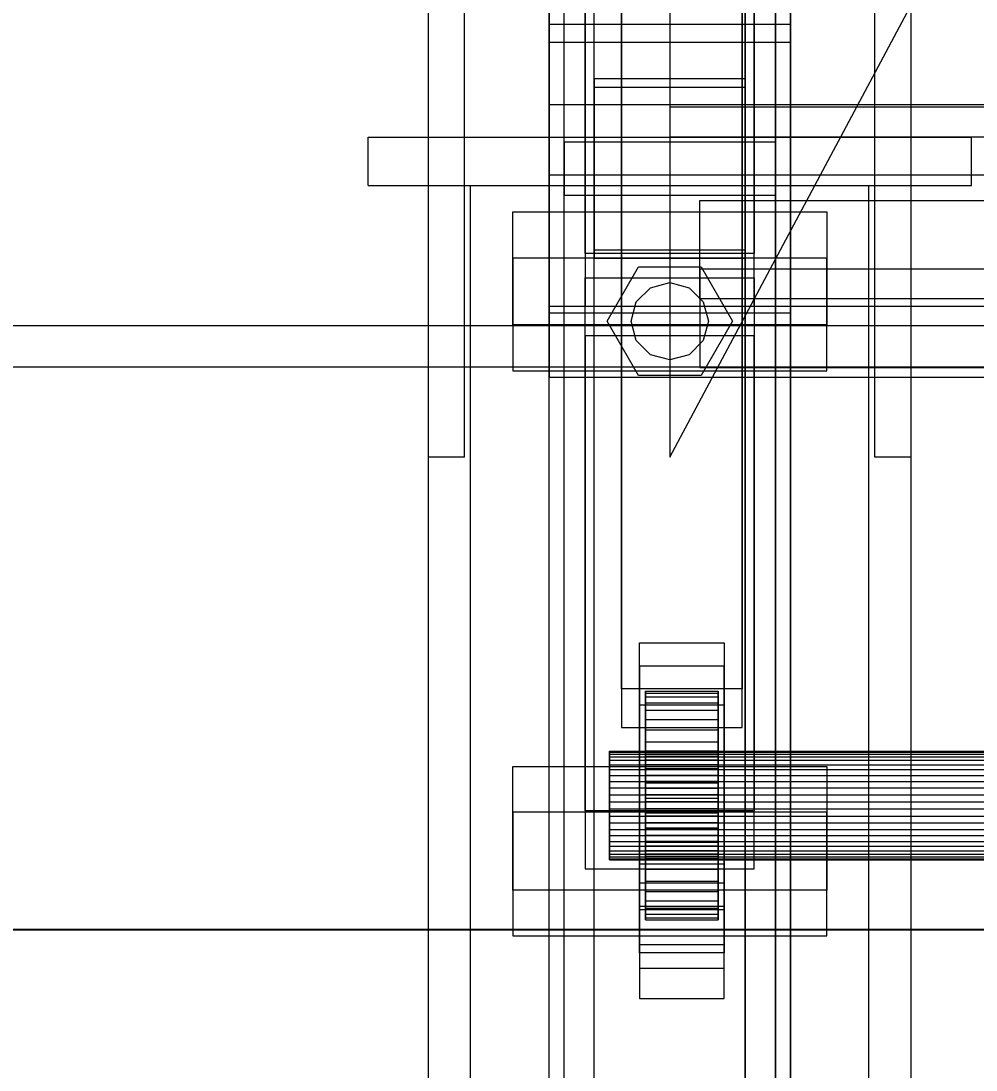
# Model space of a CAD drawing. Header units: millimetres. Extents: x -1970 to 34302, y -65268 to 6837.
# Drawn here: x -537.5 to -379.3, y -33723.3 to -33549.5 of the extents above; entities that cross this region are included whole.
import ezdxf

# ---------------------------------------------------------------- set-up
doc = ezdxf.new("R2010")
doc.units = ezdxf.units.MM
for name, color, linetype, lineweight in [('COTAS_O', 1, 'Continuous', 0), ('frontal_C01', 7, 'Continuous', 0), ('frontal_C02', 7, 'Continuous', 0), ('frontal_mezcladora', 7, 'Continuous', 0), ('frontal_tolva', 7, 'Continuous', 0)]:
    doc.layers.add(name, color=color, linetype=linetype, lineweight=lineweight)
doc.dimstyles.new('R19_100', dxfattribs={"dimtxt": 250, "dimasz": 150, "dimexe": 150, "dimexo": 80, "dimgap": 100, "dimtad": 1, "dimtih": 1, "dimtoh": 1, "dimdsep": 46, "dimcen": 0.09, "dimadec": 0, "dimazin": 0, "dimtfac": 1, "dimtdec": 4, "dimtofl": 0, "dimtmove": 0, "dimatfit": 3, "dimfxl": 1, "dimtolj": 1, "dimtzin": 0, "dimarcsym": 0})

# ---------------------------------------------------------------- blocks, each defined once
blk = doc.blocks.new('*D35')
at = {"layer": 'COTAS_O', "color": 0, "lineweight": -2, "transparency": 16777216}
for p, q in [((-1725, -34320), (-1725, -33550)), ((1725, -34320), (1725, -33550)), ((-1575, -33700), (1575, -33700))]:
    blk.add_line(p, q, dxfattribs=at)
at = {"layer": 'COTAS_O', "color": 0, "transparency": 16777216}
for points in [[(-1575, -33675), (-1575, -33725), (-1725, -33700)], [(1575, -33675), (1575, -33725), (1725, -33700)]]:
    blk.add_solid(points, dxfattribs=at)
at = {"layer": 'Defpoints', "color": 0, "transparency": 16777216}
for p in [(1725, -33700), (-1725, -34400), (1725, -34400)]:
    blk.add_point(p, dxfattribs=at)
blk = doc.blocks.new('*D38')
at = {"layer": 'COTAS_O', "color": 0, "lineweight": -2, "transparency": 16777216}
for p, q in [((-570, -33700), (200, -33700)), ((50, -34750), (50, -33850)), ((-570, -34900), (200, -34900))]:
    blk.add_line(p, q, dxfattribs=at)
at = {"layer": 'COTAS_O', "color": 0, "transparency": 16777216}
for points in [[(25, -33850), (75, -33850), (50, -33700)], [(25, -34750), (75, -34750), (50, -34900)]]:
    blk.add_solid(points, dxfattribs=at)
at = {"layer": 'Defpoints', "color": 0, "transparency": 16777216}
for p in [(-650, -33700), (50, -33700), (-650, -34900)]:
    blk.add_point(p, dxfattribs=at)

msp = doc.modelspace()

# ---------------------------------------------------------------- linework, layer by layer
at = {"layer": 'frontal_C01'}
for p, q in [((-450, -33552.989), (-450, -33168.78)), ((-410, -33552.989), (-410, -33168.78)), ((-450, -33785.092), (-450, -33400.882)), ((-410, -33400.882), (-410, -33785.092)), ((-450, -33832.46), (-450, -33448.25)), ((-410, -33832.46), (-410, -33448.25)), ((-450, -33515.094), (-450, -33552.989)), ((-450, -33899.304), (-450, -33515.094)), ((-410, -33552.989), (-410, -33515.094)), ((-410, -33515.094), (-410, -33899.304)), ((-438, -33660.161), (-438, -33520.384)), ((-418, -33520.384), (-418, -33660.161)), ((-442.5, -34180.3), (-442.5, -33521.357)), ((-417.5, -33521.357), (-417.5, -34180.3)), ((-438, -33526.787), (-438, -33666.565)), ((-418, -33666.565), (-418, -33526.787)), ((-447.5, -33803.973), (-447.5, -33529.239)), ((-412.5, -33529.239), (-412.5, -33803.973)), ((-447.5, -33813.578), (-447.5, -33538.844)), ((-412.5, -33813.578), (-412.5, -33538.844)), ((-442.5, -34205.669), (-442.5, -33546.726)), ((-417.5, -34205.669), (-417.5, -33546.726)), ((-450, -33552.989), (-410, -33552.989)), ((-450, -33937.198), (-450, -33552.989)), ((-410, -33937.198), (-410, -33552.989)), ((-425, -33595.509), (-425, -33579.245)), ((-425, -33579.245), (425, -33579.245)), ((-425, -33590.613), (-425, -33579.245)), ((425, -33590.613), (-425, -33590.613)), ((-425, -33590.613), (-425, -33606.878)), ((-444, -33601.653), (-444, -33592.048)), ((-444, -33592.048), (-416, -33592.048)), ((-444, -33680.344), (-444, -33592.048)), ((-416, -33592.048), (-416, -33601.653)), ((-416, -33592.048), (-416, -33680.344)), ((425, -33595.509), (-425, -33595.509)), ((-425, -33595.509), (-425, -33606.878)), ((-416, -33601.653), (-444, -33601.653)), ((-444, -33601.653), (-444, -33689.949)), ((-416, -33689.949), (-416, -33601.653)), ((-425, -33606.878), (425, -33606.878)), ((-435, -33656.372), (-435, -33652.53)), ((-435, -33652.53), (-421, -33652.53)), ((-435, -33692.319), (-435, -33652.53)), ((-421, -33652.53), (-421, -33656.372)), ((-421, -33652.53), (-421, -33692.319)), ((-421, -33656.372), (-435, -33656.372)), ((-435, -33656.372), (-435, -33696.161)), ((-421, -33696.161), (-421, -33656.372)), ((-418, -33660.161), (-438, -33660.161)), ((-438, -33660.161), (-438, -33666.565)), ((-434, -33670.486), (-434, -33660.507)), ((-434, -33660.507), (-434, -33660.838)), ((-434, -33660.507), (-422, -33660.507)), ((-434, -33661.468), (-434, -33660.507)), ((-434, -33670.643), (-434, -33660.838)), ((-434, -33660.838), (-434, -33662.439)), ((-434, -33660.838), (-422, -33660.838)), ((-422, -33660.838), (-422, -33660.507)), ((-422, -33660.507), (-422, -33670.486)), ((-422, -33660.507), (-422, -33661.468)), ((-422, -33662.439), (-422, -33660.838)), ((-422, -33660.838), (-422, -33670.643)), ((-418, -33666.565), (-418, -33660.161)), ((-435, -33666.617), (-435, -33662.775)), ((-435, -33662.775), (-421, -33662.775)), ((-435, -33702.564), (-435, -33662.775)), ((-434, -33670.942), (-434, -33661.468)), ((-434, -33661.468), (-422, -33661.468)), ((-434, -33663.656), (-434, -33661.468)), ((-434, -33671.401), (-434, -33662.439)), ((-434, -33662.439), (-434, -33665.2)), ((-434, -33662.439), (-422, -33662.439)), ((-422, -33661.468), (-422, -33670.942)), ((-422, -33661.468), (-422, -33663.656)), ((-422, -33665.2), (-422, -33662.439)), ((-422, -33662.439), (-422, -33671.401)), ((-421, -33662.775), (-421, -33666.617)), ((-421, -33662.775), (-421, -33702.564)), ((-434, -33671.978), (-434, -33663.656)), ((-434, -33663.656), (-422, -33663.656)), ((-434, -33666.921), (-434, -33663.656)), ((-422, -33663.656), (-422, -33671.978)), ((-422, -33663.656), (-422, -33666.921)), ((-434, -33672.709), (-434, -33665.2)), ((-434, -33665.2), (-434, -33668.933)), ((-434, -33665.2), (-422, -33665.2)), ((-422, -33668.933), (-422, -33665.2)), ((-422, -33665.2), (-422, -33672.709)), ((-438, -33666.565), (-418, -33666.565)), ((-421, -33666.617), (-435, -33666.617)), ((-435, -33666.617), (-435, -33706.406)), ((-434, -33673.525), (-434, -33666.921)), ((-434, -33666.921), (-422, -33666.921)), ((-434, -33671.042), (-434, -33666.921)), ((-422, -33666.921), (-422, -33673.525)), ((-422, -33666.921), (-422, -33671.042)), ((-421, -33706.406), (-421, -33666.617)), ((-434, -33674.478), (-434, -33668.933)), ((-434, -33668.933), (-434, -33673.385)), ((-434, -33668.933), (-422, -33668.933)), ((-422, -33673.385), (-422, -33668.933)), ((-422, -33668.933), (-422, -33674.478)), ((-440, -33670.942), (-440, -33670.486)), ((-440, -33670.486), (-440, -33670.643)), ((-440, -33670.486), (440, -33670.486)), ((-440, -33670.643), (-440, -33671.401)), ((-440, -33670.643), (440, -33670.643)), ((-440, -33671.978), (-440, -33670.942)), ((-440, -33670.942), (440, -33670.942)), ((-440, -33671.401), (-440, -33672.709)), ((-440, -33671.401), (440, -33671.401)), ((-434, -33670.643), (-434, -33670.486)), ((-422, -33670.486), (-434, -33670.486)), ((-434, -33670.486), (-434, -33670.942)), ((-434, -33671.401), (-434, -33670.643)), ((-422, -33670.643), (-434, -33670.643)), ((-422, -33670.942), (-434, -33670.942)), ((-434, -33670.942), (-434, -33671.978)), ((-434, -33675.477), (-434, -33671.042)), ((-434, -33671.042), (-422, -33671.042)), ((-434, -33675.736), (-434, -33671.042)), ((-434, -33672.709), (-434, -33671.401)), ((-422, -33671.401), (-434, -33671.401)), ((-422, -33670.486), (-422, -33670.643)), ((-422, -33670.942), (-422, -33670.486)), ((-422, -33670.643), (-422, -33671.401)), ((-422, -33671.978), (-422, -33670.942)), ((-422, -33671.042), (-422, -33675.477)), ((-422, -33671.042), (-422, -33675.736)), ((-422, -33671.401), (-422, -33672.709)), ((-456, -33693.497), (-456, -33673.006)), ((-456, -33673.006), (-404, -33673.006)), ((-456, -33680.585), (-456, -33673.006)), ((-440, -33673.525), (-440, -33671.978)), ((-440, -33671.978), (440, -33671.978)), ((-440, -33672.709), (-440, -33674.478)), ((-440, -33672.709), (440, -33672.709)), ((-422, -33671.978), (-434, -33671.978)), ((-434, -33671.978), (-434, -33673.525)), ((-434, -33674.478), (-434, -33672.709)), ((-422, -33672.709), (-434, -33672.709)), ((-434, -33673.385), (-434, -33676.586)), ((-422, -33673.385), (-434, -33673.385)), ((-434, -33673.385), (-434, -33678.251)), ((-422, -33673.525), (-422, -33671.978)), ((-422, -33672.709), (-422, -33674.478)), ((-422, -33676.586), (-422, -33673.385)), ((-422, -33678.251), (-422, -33673.385)), ((-404, -33673.006), (-404, -33693.497)), ((-404, -33673.006), (-404, -33680.585)), ((-440, -33675.477), (-440, -33673.525)), ((-440, -33673.525), (440, -33673.525)), ((-440, -33674.478), (-440, -33676.586)), ((-440, -33674.478), (440, -33674.478)), ((-422, -33673.525), (-434, -33673.525)), ((-434, -33673.525), (-434, -33675.477)), ((-434, -33676.586), (-434, -33674.478)), ((-422, -33674.478), (-434, -33674.478)), ((-422, -33675.477), (-422, -33673.525)), ((-422, -33674.478), (-422, -33676.586)), ((-440, -33677.7), (-440, -33675.477)), ((-440, -33675.477), (440, -33675.477)), ((-440, -33676.586), (-440, -33678.891)), ((440, -33676.586), (-440, -33676.586)), ((-422, -33675.477), (-434, -33675.477)), ((-434, -33675.477), (-434, -33677.7)), ((-434, -33677.7), (-434, -33675.736)), ((-434, -33675.736), (-422, -33675.736)), ((-434, -33680.685), (-434, -33675.736)), ((-434, -33676.586), (-422, -33676.586)), ((-434, -33678.891), (-434, -33676.586)), ((-422, -33677.7), (-422, -33675.477)), ((-422, -33675.736), (-422, -33677.7)), ((-422, -33675.736), (-422, -33680.685)), ((-422, -33676.586), (-422, -33678.891)), ((-440, -33680.045), (-440, -33677.7)), ((-440, -33677.7), (440, -33677.7)), ((-422, -33677.7), (-434, -33677.7)), ((-434, -33677.7), (-434, -33680.045)), ((-434, -33678.891), (-434, -33678.251)), ((-434, -33678.251), (-434, -33683.2)), ((-434, -33678.251), (-422, -33678.251)), ((-422, -33680.045), (-422, -33677.7)), ((-422, -33683.2), (-422, -33678.251)), ((-422, -33678.251), (-422, -33678.891)), ((-416, -33680.344), (-444, -33680.344)), ((-444, -33680.344), (-444, -33689.949)), ((-440, -33678.891), (-440, -33681.236)), ((-440, -33678.891), (440, -33678.891)), ((-440, -33682.35), (-440, -33680.045)), ((-440, -33680.045), (440, -33680.045)), ((-434, -33681.236), (-434, -33678.891)), ((-422, -33678.891), (-434, -33678.891)), ((-434, -33680.045), (-434, -33680.685)), ((-422, -33680.045), (-434, -33680.045)), ((-434, -33680.045), (-434, -33682.35)), ((-422, -33678.891), (-422, -33681.236)), ((-422, -33680.685), (-422, -33680.045)), ((-422, -33682.35), (-422, -33680.045)), ((-416, -33689.949), (-416, -33680.344)), ((-404, -33680.585), (-456, -33680.585)), ((-456, -33680.585), (-456, -33701.076)), ((-440, -33681.236), (-440, -33683.459)), ((-440, -33681.236), (440, -33681.236)), ((-434, -33680.685), (-422, -33680.685)), ((-434, -33685.551), (-434, -33680.685)), ((-434, -33683.459), (-434, -33681.236)), ((-434, -33681.236), (-434, -33683.2)), ((-422, -33681.236), (-434, -33681.236)), ((-422, -33680.685), (-422, -33685.551)), ((-422, -33683.2), (-422, -33681.236)), ((-422, -33681.236), (-422, -33683.459)), ((-404, -33701.076), (-404, -33680.585)), ((-440, -33684.458), (-440, -33682.35)), ((-440, -33682.35), (440, -33682.35)), ((-440, -33683.459), (-440, -33685.411)), ((-440, -33683.459), (440, -33683.459)), ((-434, -33682.35), (-434, -33685.551)), ((-422, -33682.35), (-434, -33682.35)), ((-434, -33682.35), (-434, -33684.458)), ((-434, -33683.2), (-434, -33687.894)), ((-434, -33683.2), (-422, -33683.2)), ((-434, -33685.411), (-434, -33683.459)), ((-434, -33683.459), (-434, -33687.894)), ((-422, -33683.459), (-434, -33683.459)), ((-422, -33685.551), (-422, -33682.35)), ((-422, -33684.458), (-422, -33682.35)), ((-422, -33687.894), (-422, -33683.2)), ((-422, -33687.894), (-422, -33683.459)), ((-422, -33683.459), (-422, -33685.411)), ((-440, -33686.227), (-440, -33684.458)), ((-440, -33684.458), (440, -33684.458)), ((-440, -33685.411), (-440, -33686.958)), ((-440, -33685.411), (440, -33685.411)), ((-434, -33684.458), (-434, -33690.003)), ((-422, -33684.458), (-434, -33684.458)), ((-434, -33684.458), (-434, -33686.227)), ((-434, -33686.958), (-434, -33685.411)), ((-434, -33685.411), (-434, -33692.015)), ((-422, -33685.411), (-434, -33685.411)), ((-434, -33685.551), (-422, -33685.551)), ((-434, -33690.003), (-434, -33685.551)), ((-422, -33690.003), (-422, -33684.458)), ((-422, -33686.227), (-422, -33684.458)), ((-422, -33692.015), (-422, -33685.411)), ((-422, -33685.411), (-422, -33686.958)), ((-422, -33685.551), (-422, -33690.003)), ((-440, -33687.534), (-440, -33686.227)), ((-440, -33686.227), (440, -33686.227)), ((-440, -33686.958), (-440, -33687.994)), ((-440, -33686.958), (440, -33686.958)), ((-434, -33686.227), (-434, -33693.736)), ((-422, -33686.227), (-434, -33686.227)), ((-434, -33686.227), (-434, -33687.534)), ((-434, -33687.994), (-434, -33686.958)), ((-434, -33686.958), (-434, -33695.28)), ((-422, -33686.958), (-434, -33686.958)), ((-422, -33693.736), (-422, -33686.227)), ((-422, -33687.534), (-422, -33686.227)), ((-422, -33695.28), (-422, -33686.958)), ((-422, -33686.958), (-422, -33687.994)), ((-440, -33688.293), (-440, -33687.534)), ((-440, -33687.534), (440, -33687.534)), ((-440, -33687.994), (-440, -33688.449)), ((-440, -33687.994), (440, -33687.994)), ((-440, -33688.449), (-440, -33688.293)), ((-440, -33688.293), (440, -33688.293)), ((-440, -33688.449), (440, -33688.449)), ((-434, -33687.534), (-434, -33696.497)), ((-422, -33687.534), (-434, -33687.534)), ((-434, -33687.534), (-434, -33688.293)), ((-434, -33687.894), (-434, -33692.015)), ((-434, -33687.894), (-422, -33687.894)), ((-434, -33688.449), (-434, -33687.994)), ((-434, -33687.994), (-434, -33697.468)), ((-422, -33687.994), (-434, -33687.994)), ((-434, -33688.293), (-434, -33698.098)), ((-422, -33688.293), (-434, -33688.293)), ((-434, -33688.293), (-434, -33688.449)), ((-434, -33688.449), (-434, -33698.429)), ((-422, -33688.449), (-434, -33688.449)), ((-422, -33696.497), (-422, -33687.534)), ((-422, -33688.293), (-422, -33687.534)), ((-422, -33692.015), (-422, -33687.894)), ((-422, -33697.468), (-422, -33687.994)), ((-422, -33687.994), (-422, -33688.449)), ((-422, -33698.098), (-422, -33688.293)), ((-422, -33688.449), (-422, -33688.293)), ((-422, -33698.429), (-422, -33688.449)), ((-444, -33689.949), (-416, -33689.949)), ((-435, -33703.884), (-435, -33689.156)), ((-435, -33689.156), (-421, -33689.156)), ((-435, -33696.735), (-435, -33689.156)), ((-434, -33690.003), (-422, -33690.003)), ((-434, -33693.736), (-434, -33690.003)), ((-422, -33690.003), (-422, -33693.736)), ((-421, -33689.156), (-421, -33703.884)), ((-421, -33689.156), (-421, -33696.735)), ((-421, -33692.319), (-435, -33692.319)), ((-435, -33692.319), (-435, -33696.161)), ((-434, -33692.015), (-434, -33695.28)), ((-434, -33692.015), (-422, -33692.015)), ((-422, -33695.28), (-422, -33692.015)), ((-421, -33696.161), (-421, -33692.319)), ((-404, -33693.497), (-456, -33693.497)), ((-456, -33693.497), (-456, -33701.076)), ((-434, -33693.736), (-422, -33693.736)), ((-434, -33696.497), (-434, -33693.736)), ((-422, -33693.736), (-422, -33696.497)), ((-404, -33701.076), (-404, -33693.497)), ((-434, -33695.28), (-434, -33697.468)), ((-434, -33695.28), (-422, -33695.28)), ((-422, -33697.468), (-422, -33695.28)), ((-435, -33696.161), (-421, -33696.161)), ((-421, -33696.735), (-435, -33696.735)), ((-435, -33696.735), (-435, -33711.463)), ((-434, -33696.497), (-422, -33696.497)), ((-434, -33698.098), (-434, -33696.497)), ((-434, -33697.468), (-434, -33698.429)), ((-434, -33697.468), (-422, -33697.468)), ((-422, -33696.497), (-422, -33698.098)), ((-422, -33698.429), (-422, -33697.468)), ((-421, -33711.463), (-421, -33696.735)), ((-434, -33698.098), (-422, -33698.098)), ((-434, -33698.429), (-434, -33698.098)), ((-434, -33698.429), (-422, -33698.429)), ((-422, -33698.098), (-422, -33698.429)), ((-456, -33701.076), (-404, -33701.076)), ((-421, -33702.564), (-435, -33702.564)), ((-435, -33702.564), (-435, -33706.406)), ((-421, -33706.406), (-421, -33702.564)), ((-421, -33703.884), (-435, -33703.884)), ((-435, -33703.884), (-435, -33711.463)), ((-421, -33711.463), (-421, -33703.884)), ((-435, -33706.406), (-421, -33706.406)), ((-435, -33711.463), (-421, -33711.463))]:
    msp.add_line(p, q, dxfattribs=at)
at = {"layer": 'frontal_C02'}
for p, q in [((-442.5, -33560.475), (-442.5, -33028.053)), ((-417.5, -33028.053), (-417.5, -33560.475)), ((-442.5, -33587.441), (-442.5, -33055.019)), ((-417.5, -33587.441), (-417.5, -33055.019)), ((-450, -33550.05), (-450, -33199.331)), ((-410, -33199.331), (-410, -33550.05)), ((-450, -33597.867), (-450, -33247.148)), ((-410, -33597.867), (-410, -33247.148)), ((-450, -33723.846), (-450, -33373.127)), ((-410, -33373.127), (-410, -33723.846)), ((-447.5, -33569.574), (-447.5, -33387.87)), ((-412.5, -33387.87), (-412.5, -33569.574)), ((-447.5, -33578.342), (-447.5, -33396.638)), ((-412.5, -33578.342), (-412.5, -33396.638)), ((-450, -33762.099), (-450, -33411.381)), ((-410, -33762.099), (-410, -33411.381)), ((-444, -33587.996), (-444, -33500.463)), ((-416, -33500.463), (-416, -33587.996)), ((-444, -33509.23), (-444, -33596.764)), ((-416, -33596.764), (-416, -33509.23)), ((-430, -33513.746), (-430, -33563.746)), ((-470, -33621.746), (-470, -33518.746)), ((-464, -33621.746), (-464, -33518.746)), ((-430, -33621.746), (-375, -33518.746)), ((-430, -33518.746), (-430, -33621.746)), ((-396, -33621.746), (-396, -33518.746)), ((-390, -33621.746), (-390, -33518.746)), ((-410, -33550.05), (-450, -33550.05)), ((-450, -33550.05), (-450, -33597.867)), ((-450, -33900.768), (-450, -33550.05)), ((-410, -33597.867), (-410, -33550.05)), ((-410, -33550.05), (-410, -33900.768)), ((-417.5, -33559.104), (-442.5, -33559.104)), ((-442.5, -33559.104), (-442.5, -33588.812)), ((-442.5, -33728.119), (-442.5, -33559.104)), ((-417.5, -33588.812), (-417.5, -33559.104)), ((-417.5, -33559.104), (-417.5, -33728.119)), ((-442.5, -33587.441), (-442.5, -33560.475)), ((-442.5, -33560.475), (-417.5, -33560.475)), ((-417.5, -33560.475), (-417.5, -33587.441)), ((-450, -33575.022), (-450, -33563.331)), ((-450, -33563.331), (450, -33563.331)), ((-450, -33596.803), (-450, -33563.331)), ((-430, -33563.746), (-430, -33568.746)), ((430, -33563.746), (-430, -33563.746)), ((-480, -33568.746), (-380, -33568.746)), ((-480, -33576.746), (-480, -33568.746)), ((430, -33568.746), (-430, -33568.746)), ((-380, -33576.746), (-380, -33568.746)), ((-412.5, -33569.574), (-447.5, -33569.574)), ((-447.5, -33569.574), (-447.5, -33578.342)), ((-412.5, -33578.342), (-412.5, -33569.574)), ((450, -33575.022), (-450, -33575.022)), ((-450, -33575.022), (-450, -33608.494)), ((-480, -33576.746), (-380, -33576.746)), ((-470, -33576.746), (-463, -33576.746)), ((-470, -35975), (-470, -33576.746)), ((-463, -35975), (-463, -33576.746)), ((-463, -33576.746), (-397, -33576.746)), ((-397, -33576.746), (-390, -33576.746)), ((-397, -35975), (-397, -33576.746)), ((-390, -35975), (-390, -33576.746)), ((-447.5, -33578.342), (-412.5, -33578.342)), ((-456, -33599.82), (-456, -33581.115)), ((-456, -33581.115), (-404, -33581.115)), ((-456, -33588.766), (-456, -33581.115)), ((-404, -33581.115), (-404, -33599.82)), ((-404, -33581.115), (-404, -33588.766)), ((-416, -33587.996), (-444, -33587.996)), ((-444, -33587.996), (-444, -33596.764)), ((-417.5, -33587.441), (-442.5, -33587.441)), ((-416, -33596.764), (-416, -33587.996)), ((-404, -33588.766), (-456, -33588.766)), ((-456, -33588.766), (-456, -33607.471)), ((-442.5, -33588.812), (-417.5, -33588.812)), ((-442.5, -33757.827), (-442.5, -33588.812)), ((-417.5, -33757.827), (-417.5, -33588.812)), ((-404, -33607.471), (-404, -33588.766)), ((-440.4, -33599.246), (-435.2, -33590.239)), ((-435.2, -33590.239), (-424.8, -33590.239)), ((-424.8, -33590.239), (-419.6, -33599.246)), ((-433.2, -33593.703), (-430, -33592.846)), ((-430, -33592.846), (-426.8, -33593.703)), ((-435.543, -33596.046), (-433.2, -33593.703)), ((-426.8, -33593.703), (-424.457, -33596.046)), ((450, -33596.803), (-450, -33596.803)), ((-450, -33596.803), (-450, -33608.494)), ((-444, -33596.764), (-416, -33596.764)), ((-436.4, -33599.246), (-435.543, -33596.046)), ((-424.457, -33596.046), (-423.6, -33599.246)), ((-450, -33597.867), (-410, -33597.867)), ((-450, -33948.585), (-450, -33597.867)), ((-410, -33948.585), (-410, -33597.867)), ((-404, -33599.82), (-456, -33599.82)), ((-456, -33599.82), (-456, -33607.471)), ((-435.2, -33608.253), (-440.4, -33599.246)), ((-435.543, -33602.446), (-436.4, -33599.246)), ((-419.6, -33599.246), (-424.8, -33608.253)), ((-423.6, -33599.246), (-424.457, -33602.446)), ((-404, -33607.471), (-404, -33599.82)), ((-433.2, -33604.788), (-435.543, -33602.446)), ((-424.457, -33602.446), (-426.8, -33604.788)), ((-430, -33605.646), (-433.2, -33604.788)), ((-426.8, -33604.788), (-430, -33605.646)), ((-456, -33607.471), (-404, -33607.471)), ((-450, -33608.494), (450, -33608.494)), ((-424.8, -33608.253), (-435.2, -33608.253)), ((-464, -33621.746), (-470, -33621.746)), ((-390, -33621.746), (-396, -33621.746))]:
    msp.add_line(p, q, dxfattribs=at)
at = {"layer": 'frontal_mezcladora'}
msp.add_line((-650, -33700), (650, -33700), dxfattribs=at)
at = {"layer": 'frontal_tolva'}
for p, q in [((1725, -33600), (-1725, -33600)), ((1725, -33606.849), (-1725, -33606.849))]:
    msp.add_line(p, q, dxfattribs=at)

# ---------------------------------------------------------------- dimensions: what is measured, and where the dimension line sits
at = {"layer": 'COTAS_O'}
for p1, p2, distance, picture, middle in [((-1725, -34400), (1725, -34400), 700, '*D35', (0, -33700)), ((-650, -34900), (-650, -33700), -700, '*D38', (50, -34300))]:
    dim = msp.add_aligned_dim(p1=p1, p2=p2, distance=distance, text='<> O', dimstyle='R19_100', dxfattribs=at)
    dim.commit()
    dim.dimension.update_dxf_attribs({"geometry": picture, "text_midpoint": middle})

doc.saveas('drawing.dxf')
